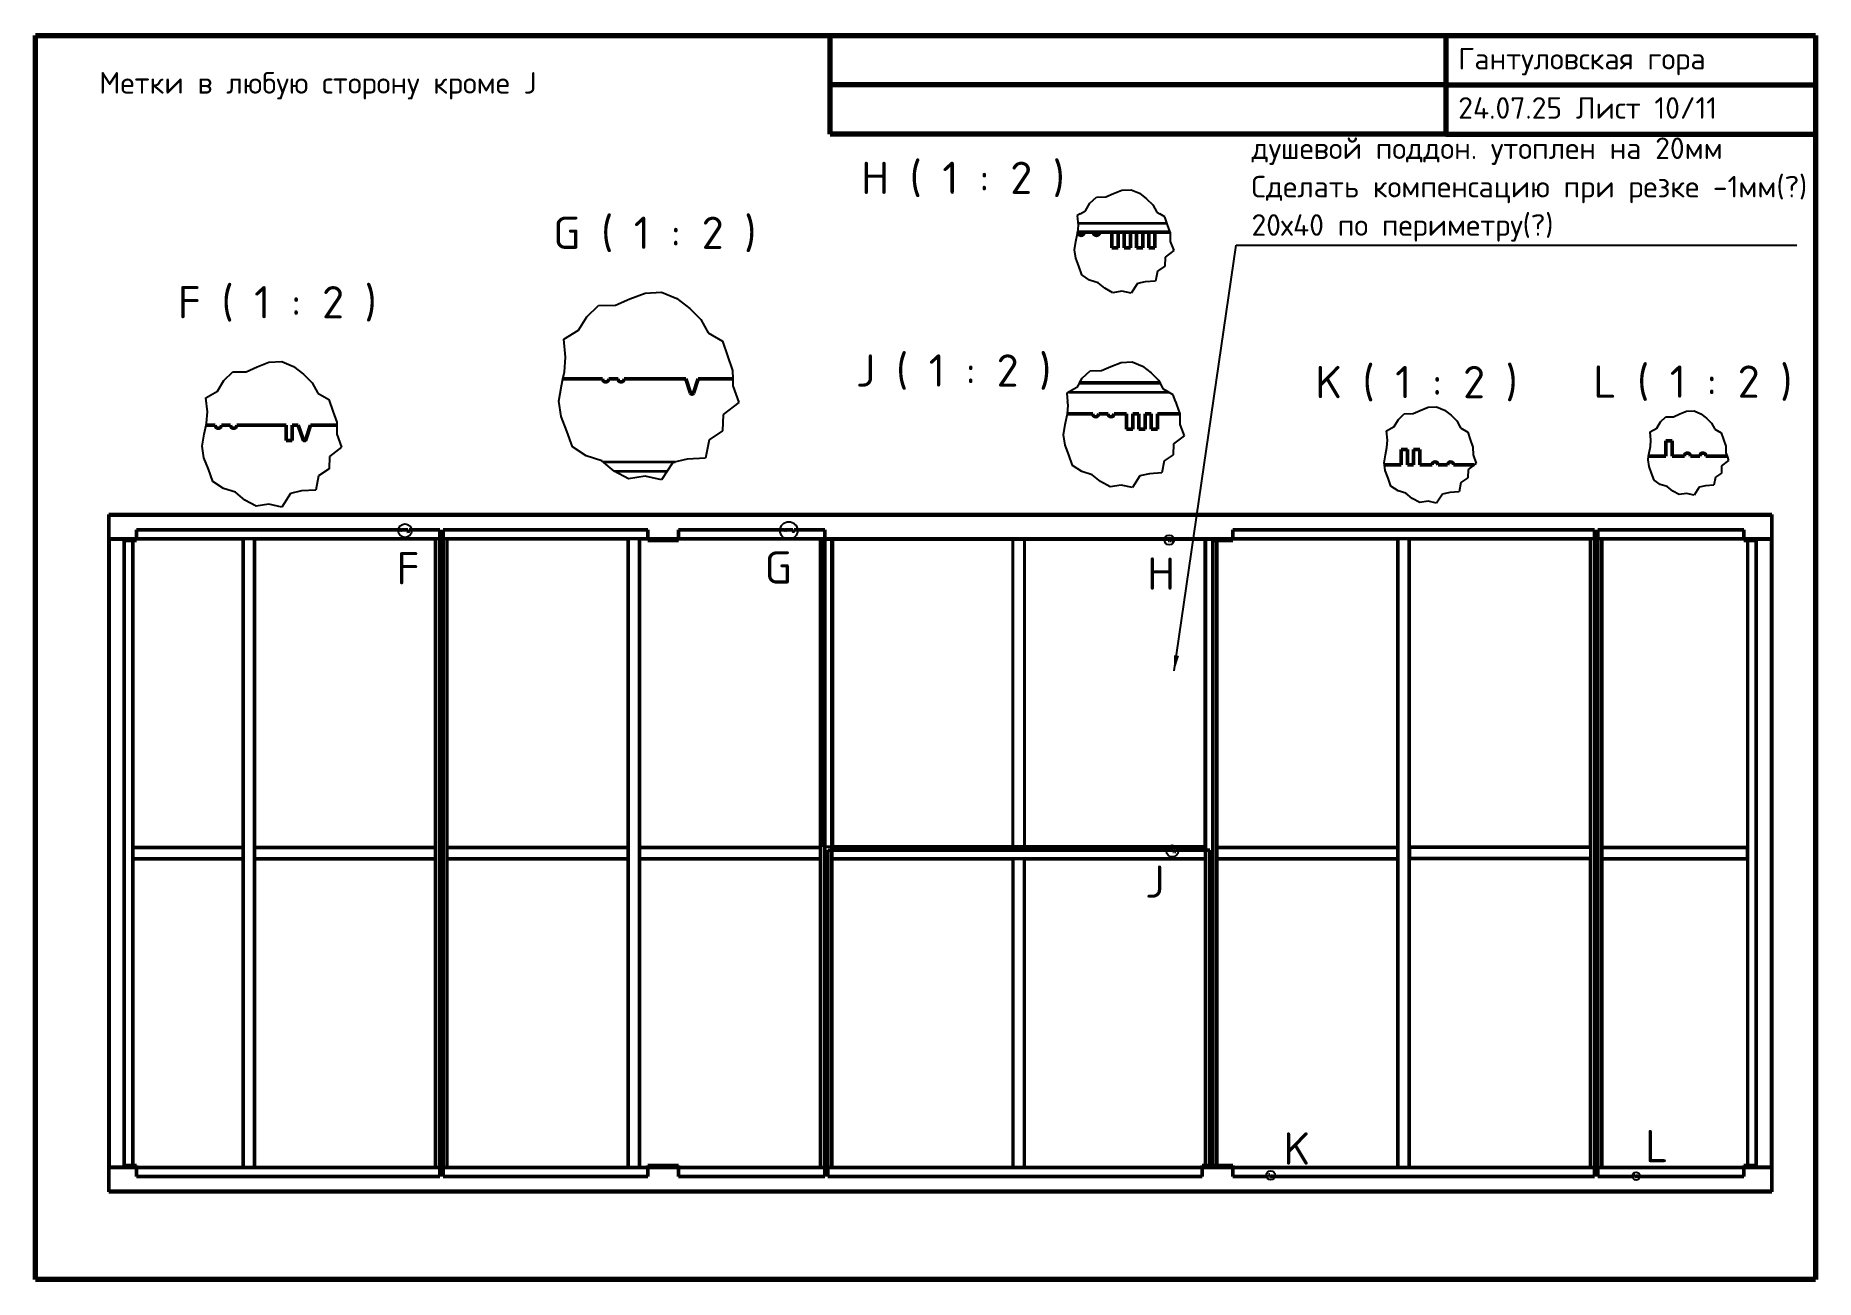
# Model space of a CAD drawing. Header units: millimetres. Extents: x 80 to 5860, y 80 to 4120.
import ezdxf

# ---------------------------------------------------------------- set-up
doc = ezdxf.new("R2010")
doc.units = ezdxf.units.MM
doc.header["$LTSCALE"] = 20
doc.linetypes.add('DASHED', pattern=[0.2067, 0.1654, -0.0413])
for name, color, linetype, lineweight in [('Border (ISO)', 7, 'Continuous', 70), ('Break Line (ISO)', 7, 'Continuous', 25), ('Detail Boundary (ISO)', 7, 'Continuous', 25), ('Hidden (ISO)', 7, 'DASHED', 35), ('Symbol (ISO)', 7, 'Continuous', 25), ('Visible (ISO)', 7, 'Continuous', 50)]:
    doc.layers.add(name, color=color, linetype=linetype, lineweight=lineweight)
doc.styles.add('Label Text (DIN)', font='isocpeur.ttf')
doc.styles.add('Note Text (DIN)', font='isocpeur.ttf')
doc.dimstyles.new('Default - Method 2a (DIN)$7', dxfattribs={"dimscale": 20, "dimtxt": 3.5, "dimasz": 2.5, "dimexe": 3.175, "dimexo": 0.8, "dimgap": 0.8, "dimtad": 1, "dimtih": 1, "dimtoh": 1, "dimrnd": 1e-08, "dimtxsty": 'Note Text (DIN)', "dimcen": 0.09, "dimdle": 10, "dimclrd": 256, "dimclre": 256, "dimclrt": 256, "dimazin": 2, "dimtfac": 1, "dimtmove": 0, "dimatfit": 3, "dimfxl": 1, "dimtolj": 1, "dimlwd": -1, "dimlwe": -1, "dimarcsym": 0})

# ---------------------------------------------------------------- blocks, each defined once
blk = doc.blocks.new('Borders right top border')
at = {"layer": 'Border (ISO)'}
for p, q in [((4, 206), (293, 206)), ((4, 4), (4, 206)), ((133, 190), (133, 206)), ((233, 206), (233, 190)), ((293, 206), (293, 4)), ((233, 198), (133, 198)), ((233, 198), (293, 198)), ((233, 190), (133, 190)), ((233, 190), (293, 190)), ((293, 4), (4, 4))]:
    blk.add_line(p, q, dxfattribs=at)
at = {"layer": 'Border (ISO)', "insert": (235, 204), "char_height": 3.5, "attachment_point": 1, "line_spacing_factor": 1.371429, "style": 'Note Text (DIN)'}
blk.add_mtext('\\fISOCPEUR|b0|i0;Гантуловская гора\\P\\fISOCPEUR|b0|i0;24.07.25 Лист 10/11', dxfattribs=at)
blk = doc.blocks.new('2dDetail5')
at = {"layer": 'Detail Boundary (ISO)'}
blk.add_circle((63.98, 125.59), 1.1, dxfattribs=at)
at = {"layer": 'Detail Boundary (ISO)', "insert": (62.6, 116.86), "char_height": 5.25, "attachment_point": 7, "style": 'Label Text (DIN)'}
blk.add_mtext('F', dxfattribs=at)
blk = doc.blocks.new('2dDetail6')
at = {"layer": 'Detail Boundary (ISO)'}
blk.add_circle((126.3, 125.62), 1.42, dxfattribs=at)
at = {"layer": 'Detail Boundary (ISO)', "insert": (122.36, 116.99), "char_height": 5.25, "attachment_point": 7, "style": 'Label Text (DIN)'}
blk.add_mtext('G', dxfattribs=at)
blk = doc.blocks.new('2dDetail7')
at = {"layer": 'Detail Boundary (ISO)'}
blk.add_circle((188.07, 124.09), 0.784, dxfattribs=at)
at = {"layer": 'Detail Boundary (ISO)', "insert": (184.49, 116.01), "char_height": 5.25, "attachment_point": 7, "style": 'Label Text (DIN)'}
blk.add_mtext('H', dxfattribs=at)
blk = doc.blocks.new('2dDetail8')
at = {"layer": 'Detail Boundary (ISO)'}
blk.add_circle((188.57, 73.56), 0.953, dxfattribs=at)
at = {"layer": 'Detail Boundary (ISO)', "insert": (184.15, 65.98), "char_height": 5.25, "attachment_point": 7, "style": 'Label Text (DIN)'}
blk.add_mtext('J', dxfattribs=at)
blk = doc.blocks.new('2dDetail9')
at = {"layer": 'Detail Boundary (ISO)'}
blk.add_circle((204.54, 20.9), 0.729, dxfattribs=at)
at = {"layer": 'Detail Boundary (ISO)', "insert": (206.61, 22.63), "char_height": 5.25, "attachment_point": 7, "style": 'Label Text (DIN)'}
blk.add_mtext('K', dxfattribs=at)
blk = doc.blocks.new('2dDetail10')
at = {"layer": 'Detail Boundary (ISO)'}
blk.add_circle((263.89, 20.78), 0.638, dxfattribs=at)
at = {"layer": 'Detail Boundary (ISO)', "insert": (265.34, 23.03), "char_height": 5.25, "attachment_point": 7, "style": 'Label Text (DIN)'}
blk.add_mtext('L', dxfattribs=at)

msp = doc.modelspace()

# ---------------------------------------------------------------- linework, layer by layer
at = {"layer": 'Break Line (ISO)'}
for p, q in [((3504.1, 3575.4), (3524.9, 3595.5)), ((3524.9, 3595.5), (3555.5, 3595.8)), ((3555.5, 3595.8), (3580.6, 3607.2)), ((3580.6, 3607.2), (3608.1, 3617.9)), ((3608.1, 3617.9), (3637.7, 3619.4)), ((3637.7, 3619.4), (3665, 3607.8)), ((3665, 3607.8), (3688.2, 3590.1)), ((3688.2, 3590.1), (3708, 3570.5)), ((3471.9, 3541), (3462.5, 3535.5)), ((3462.5, 3535.5), (3465.8, 3503.2)), ((3471.9, 3541), (3489.3, 3551.1)), ((3489.3, 3551.1), (3504.1, 3575.4)), ((3708, 3570.5), (3721.4, 3546.5)), ((3721.4, 3546.5), (3730.7, 3541)), ((3746.8, 3531.5), (3730.7, 3541)), ((3755.6, 3505.1), (3746.8, 3531.5)), ((3458.5, 3451.4), (3463.8, 3476.9)), ((3463.8, 3476.9), (3464.1, 3481)), ((3465.8, 3503.2), (3464.1, 3481)), ((3764.2, 3481), (3755.6, 3505.1)), ((3764.2, 3481), (3764.9, 3479.1)), ((3764.9, 3479.1), (3765.1, 3451.4)), ((3454.1, 3424.3), (3458.5, 3451.4)), ((3458, 3396.8), (3454.1, 3424.3)), ((3776, 3421.8), (3748.1, 3400.5)), ((3765.1, 3451.4), (3776, 3421.8)), ((3468.3, 3370.7), (3458, 3396.8)), ((3478.1, 3342.4), (3468.3, 3370.7)), ((3723, 3355), (3716.4, 3322.4)), ((3747, 3371.2), (3723, 3355)), ((3748.1, 3400.5), (3747, 3371.2)), ((3503, 3326.1), (3478.1, 3342.4)), ((3530.7, 3317.4), (3503, 3326.1)), ((3552.7, 3299.1), (3530.7, 3317.4)), ((3578.7, 3284.9), (3552.7, 3299.1)), ((3658, 3314.4), (3637.8, 3283.2)), ((3683.7, 3320.4), (3658, 3314.4)), ((3716.4, 3322.4), (3683.7, 3320.4)), ((1870.5, 3206.8), (1908.2, 3243.3)), ((1908.2, 3243.3), (1963.8, 3243.9)), ((1963.8, 3243.9), (2009.3, 3264.6)), ((2009.3, 3264.6), (2059.2, 3283.9)), ((2059.2, 3283.9), (2112.9, 3286.6)), ((2112.9, 3286.6), (2162.4, 3265.7)), ((2162.4, 3265.7), (2204.4, 3233.5)), ((3608.1, 3289.8), (3578.7, 3284.9)), ((3637.8, 3283.2), (3608.1, 3289.8)), ((1843.6, 3162.8), (1870.5, 3206.8)), ((2204.4, 3233.5), (2240.4, 3198)), ((2240.4, 3198), (2264.7, 3154.4)), ((1795, 3134.4), (1843.6, 3162.8)), ((1801, 3075.8), (1795, 3134.4)), ((2264.7, 3154.4), (2310.8, 3127.2)), ((2310.8, 3127.2), (2326.8, 3079.3)), ((1797.3, 3028.1), (1801, 3075.8)), ((2326.8, 3079.3), (2343.7, 3032.1)), ((691.5, 2999.2), (720.8, 3027.5)), ((720.8, 3027.5), (763.8, 3027.9)), ((763.8, 3027.9), (799.1, 3044)), ((799.1, 3044), (837.7, 3058.9)), ((837.7, 3058.9), (879.3, 3061)), ((879.3, 3061), (917.7, 3044.8)), ((917.7, 3044.8), (950.2, 3019.9)), ((950.2, 3019.9), (978.1, 2992.4)), ((1792.6, 3005), (1797.3, 3028.1)), ((2343.7, 3032.1), (2343.9, 3005)), ((3470, 2991.8), (3479.3, 3006.9)), ((3479.3, 3006.9), (3504.6, 3031.4)), ((3504.6, 3031.4), (3541.8, 3031.7)), ((3541.8, 3031.7), (3572.3, 3045.6)), ((3572.3, 3045.6), (3605.6, 3058.5)), ((3605.6, 3058.5), (3641.6, 3060.4)), ((3641.6, 3060.4), (3674.8, 3046.3)), ((3674.8, 3046.3), (3702.9, 3024.8)), ((3702.9, 3024.8), (3727.1, 3001)), ((633.1, 2943.2), (670.7, 2965.1)), ((670.7, 2965.1), (691.5, 2999.2)), ((978.1, 2992.4), (996.8, 2958.6)), ((996.8, 2958.6), (1032.6, 2937.6)), ((1779.7, 2932.6), (1787.8, 2981.9)), ((1787.8, 2981.9), (1792.6, 3005)), ((2343.9, 3005), (2344, 2981.9)), ((2344, 2981.9), (2363.8, 2928.2)), ((3461.3, 2977.4), (3428.7, 2958.4)), ((3428.7, 2958.4), (3431.5, 2931.8)), ((3470, 2991.8), (3461.3, 2977.4)), ((3727.1, 3001), (3732.2, 2991.8)), ((3743.3, 2971.8), (3732.2, 2991.8)), ((3774.2, 2953.6), (3743.3, 2971.8)), ((3781.5, 2931.8), (3774.2, 2953.6)), ((637.8, 2897.8), (633.1, 2943.2)), ((634.9, 2860.8), (637.8, 2897.8)), ((1032.6, 2937.6), (1044.9, 2900.5)), ((1044.9, 2900.5), (1058, 2863.9)), ((1786.8, 2882.8), (1779.7, 2932.6)), ((2363.8, 2928.2), (2313.1, 2889.5)), ((3430.3, 2887.2), (3430.7, 2891.8)), ((3430.7, 2891.8), (3432.8, 2919.2)), ((3432.8, 2919.2), (3431.5, 2931.8)), ((3781.5, 2931.8), (3784.9, 2921.5)), ((3784.9, 2921.5), (3795.5, 2891.8)), ((3795.5, 2891.8), (3796.2, 2889.9)), ((4505.7, 2873.1), (4525, 2891.8)), ((4525, 2891.8), (4553.5, 2892.1)), ((4553.5, 2892.1), (4576.8, 2902.7)), ((4576.8, 2902.7), (4602.3, 2912.6)), ((4602.3, 2912.6), (4629.8, 2914)), ((4629.8, 2914), (4655.2, 2903.3)), ((4655.2, 2903.3), (4676.7, 2886.8)), ((5398.9, 2881.7), (5419.3, 2891)), ((5419.3, 2891), (5441.7, 2899.6)), ((5441.7, 2899.6), (5465.8, 2900.8)), ((5465.8, 2900.8), (5488, 2891.4)), ((5488, 2891.4), (5506.8, 2877)), ((627.5, 2825), (633.6, 2854.4)), ((633.6, 2854.4), (634.9, 2860.8)), ((1058, 2863.9), (1058.1, 2854.4)), ((1058.1, 2854.4), (1058.3, 2825)), ((1805.5, 2835.4), (1786.8, 2882.8)), ((1823.4, 2784.1), (1805.5, 2835.4)), ((2311.2, 2836.4), (2267.6, 2807)), ((2313.1, 2889.5), (2311.2, 2836.4)), ((3418.5, 2823.3), (3423.9, 2856.3)), ((3423.9, 2856.3), (3430.3, 2887.2)), ((3796.2, 2889.9), (3796.4, 2856.3)), ((3796.4, 2856.3), (3809.7, 2820.3)), ((4467.1, 2836.1), (4491.9, 2850.6)), ((4470.2, 2806.1), (4467.1, 2836.1)), ((4491.9, 2850.6), (4505.7, 2873.1)), ((4676.7, 2886.8), (4695.1, 2868.6)), ((4695.1, 2868.6), (4707.5, 2846.3)), ((4707.5, 2846.3), (4731.2, 2832.4)), ((4731.2, 2832.4), (4739.3, 2807.8)), ((5323.3, 2832.6), (5345.1, 2845.3)), ((5326, 2806.4), (5323.3, 2832.6)), ((5345.1, 2845.3), (5357.1, 2865.1)), ((5357.1, 2865.1), (5374, 2881.4)), ((5374, 2881.4), (5398.9, 2881.7)), ((5506.8, 2877), (5522.9, 2861.1)), ((5522.9, 2861.1), (5533.8, 2841.6)), ((5533.8, 2841.6), (5554.4, 2829.4)), ((621.2, 2786.9), (627.5, 2825)), ((626.8, 2748.3), (621.2, 2786.9)), ((1073.6, 2783.4), (1034.4, 2753.4)), ((1058.3, 2825), (1073.6, 2783.4)), ((1868.4, 2754.6), (1823.4, 2784.1)), ((2267.6, 2807), (2255.6, 2747.8)), ((3423.3, 2789.9), (3418.5, 2823.3)), ((3435.8, 2758.2), (3423.3, 2789.9)), ((3775.7, 2794.4), (3774.5, 2758.8)), ((3809.7, 2820.3), (3775.7, 2794.4)), ((4463.4, 2758), (4468.3, 2781.6)), ((4468.3, 2781.6), (4470.2, 2806.1)), ((4739.3, 2807.8), (4748, 2783.7)), ((4748, 2783.7), (4748.2, 2758)), ((5320.1, 2764.3), (5324.3, 2785)), ((5324.3, 2785), (5326, 2806.4)), ((5554.4, 2829.4), (5561.6, 2807.9)), ((5561.6, 2807.9), (5569.2, 2786.8)), ((5569.2, 2786.8), (5569.3, 2764.3)), ((641.2, 2711.6), (626.8, 2748.3)), ((1034.4, 2753.4), (1032.9, 2712.3)), ((1918.8, 2738.7), (1868.4, 2754.6)), ((1958.6, 2705.6), (1918.8, 2738.7)), ((2149.6, 2733.3), (2113, 2676.6)), ((2196.4, 2744.2), (2149.6, 2733.3)), ((2255.6, 2747.8), (2196.4, 2744.2)), ((3447.8, 2723.8), (3435.8, 2758.2)), ((3477.9, 2704.1), (3447.8, 2723.8)), ((3745.2, 2739.2), (3737.2, 2699.5)), ((3774.5, 2758.8), (3745.2, 2739.2)), ((4459.2, 2732.7), (4463.4, 2758)), ((4460.3, 2725.5), (4459.2, 2732.7)), ((4462.9, 2707.2), (4460.3, 2725.5)), ((4751.8, 2725.5), (4732.4, 2710.6)), ((4748.2, 2758), (4758.3, 2730.5)), ((4758.3, 2730.5), (4751.8, 2725.5)), ((5316.4, 2742.2), (5318.4, 2754.1)), ((5319.6, 2719.9), (5316.4, 2742.2)), ((5318.4, 2754.1), (5320.1, 2764.3)), ((5328, 2698.6), (5319.6, 2719.9)), ((5555.5, 2722.9), (5554.6, 2699.1)), ((5578.2, 2740.2), (5555.5, 2722.9)), ((5569.3, 2764.3), (5573.1, 2754.1)), ((5573.1, 2754.1), (5578.2, 2740.2)), ((655.1, 2671.8), (641.2, 2711.6)), ((690, 2649), (655.1, 2671.8)), ((999.1, 2689.6), (989.8, 2643.7)), ((1032.9, 2712.3), (999.1, 2689.6)), ((2005.9, 2679.8), (1958.6, 2705.6)), ((2059.2, 2688.6), (2005.9, 2679.8)), ((2113, 2676.6), (2059.2, 2688.6)), ((3511.6, 2693.5), (3477.9, 2704.1)), ((3538.3, 2671.3), (3511.6, 2693.5)), ((3570, 2654), (3538.3, 2671.3)), ((3605.6, 2659.9), (3570, 2654)), ((3641.7, 2651.9), (3605.6, 2659.9)), ((3666.2, 2689.8), (3641.7, 2651.9)), ((3697.6, 2697.1), (3666.2, 2689.8)), ((3737.2, 2699.5), (3697.6, 2697.1)), ((4472.4, 2683), (4462.9, 2707.2)), ((4481.6, 2656.7), (4472.4, 2683)), ((4709, 2668.4), (4702.9, 2638.1)), ((4731.4, 2683.5), (4709, 2668.4)), ((4732.4, 2710.6), (4731.4, 2683.5)), ((5336, 2675.6), (5328, 2698.6)), ((5356.2, 2662.4), (5336, 2675.6)), ((5378.8, 2655.3), (5356.2, 2662.4)), ((5529.7, 2659.4), (5503.2, 2657.8)), ((5535.1, 2685.9), (5529.7, 2659.4)), ((5554.6, 2699.1), (5535.1, 2685.9)), ((728.9, 2636.7), (690, 2649)), ((759.8, 2611.1), (728.9, 2636.7)), ((796.4, 2591), (759.8, 2611.1)), ((907.7, 2632.5), (879.3, 2588.6)), ((944, 2640.9), (907.7, 2632.5)), ((989.8, 2643.7), (944, 2640.9)), ((4504.7, 2641.6), (4481.6, 2656.7)), ((4530.4, 2633.5), (4504.7, 2641.6)), ((4550.8, 2616.5), (4530.4, 2633.5)), ((4575, 2603.3), (4550.8, 2616.5)), ((4602.3, 2607.8), (4575, 2603.3)), ((4629.9, 2601.7), (4602.3, 2607.8)), ((4648.6, 2630.7), (4629.9, 2601.7)), ((4672.6, 2636.3), (4648.6, 2630.7)), ((4702.9, 2638.1), (4672.6, 2636.3)), ((5396.6, 2640.5), (5378.8, 2655.3)), ((5417.8, 2628.9), (5396.6, 2640.5)), ((5441.7, 2632.9), (5417.8, 2628.9)), ((5465.8, 2627.5), (5441.7, 2632.9)), ((5482.2, 2652.9), (5465.8, 2627.5)), ((5503.2, 2657.8), (5482.2, 2652.9)), ((837.7, 2597.9), (796.4, 2591)), ((879.3, 2588.6), (837.7, 2597.9))]:
    msp.add_line(p, q, dxfattribs=at)
at = {"layer": 'Hidden (ISO)'}
for p, q in [((3465, 3511), (3753.6, 3511)), ((3434.4, 2961.8), (3760.3, 2961.8)), ((1923.3, 2735), (2156.9, 2735)), ((1959.8, 2705), (2131.3, 2705)), ((318.1, 2561.7), (5718.1, 2561.7)), ((318.1, 2487.7), (5718.1, 2487.7)), ((321.1, 444.7), (321.1, 2484.7)), ((395.1, 444.7), (395.1, 2484.7)), ((398.1, 1484.7), (398.1, 2479.7)), ((408.1, 2484.7), (753.1, 2484.7)), ((753.1, 1484.7), (753.1, 2484.7)), ((753.1, 2484.7), (759.1, 2484.7)), ((756.1, 444.7), (756.1, 2484.7)), ((787.1, 2484.7), (759.1, 2484.7)), ((787.1, 2484.7), (793.1, 2484.7)), ((790.1, 444.7), (790.1, 2484.7)), ((793.1, 2484.7), (1378.1, 2484.7)), ((793.1, 1484.7), (793.1, 2484.7)), ((1378.1, 1484.7), (1378.1, 2484.7)), ((1378.1, 2484.7), (1384.1, 2484.7)), ((1381.1, 444.7), (1381.1, 2484.7)), ((1393.1, 2484.7), (1384.1, 2484.7)), ((1412.1, 2484.7), (1403.1, 2484.7)), ((1412.1, 2484.7), (1418.1, 2484.7)), ((1415.1, 444.7), (1415.1, 2484.7)), ((1418.1, 2484.7), (2003.1, 2484.7)), ((1418.1, 1484.7), (1418.1, 2484.7)), ((2003.1, 1484.7), (2003.1, 2484.7)), ((2003.1, 2484.7), (2009.1, 2484.7)), ((2006.1, 444.7), (2006.1, 2484.7)), ((2037.1, 2484.7), (2009.1, 2484.7)), ((2037.1, 2484.7), (2043.1, 2484.7)), ((2040.1, 444.7), (2040.1, 2484.7)), ((2043.1, 2484.7), (2068.1, 2484.7)), ((2043.1, 1484.7), (2043.1, 2484.7)), ((2168.1, 2484.7), (2628.1, 2484.7)), ((2628.1, 1484.7), (2628.1, 2484.7)), ((2628.1, 2484.7), (2634.1, 2484.7)), ((2631.1, 444.7), (2631.1, 2484.7)), ((2643.1, 2484.7), (2634.1, 2484.7)), ((2638.1, 1484.7), (2638.1, 2484.7)), ((2665.1, 444.7), (2665.1, 2484.7)), ((3253.1, 1484.7), (3253.1, 2484.7)), ((3255.1, 1484.7), (3255.1, 2484.7)), ((3291.1, 1484.7), (3291.1, 2484.7)), ((3293.1, 1484.7), (3293.1, 2484.7)), ((3881.1, 444.7), (3881.1, 2484.7)), ((3915.1, 444.7), (3915.1, 2484.7)), ((3918.1, 1484.7), (3918.1, 2479.7)), ((3968.1, 2484.7), (4503.1, 2484.7)), ((4503.1, 1484.7), (4503.1, 2484.7)), ((4503.1, 2484.7), (4509.1, 2484.7)), ((4506.1, 444.7), (4506.1, 2484.7)), ((4537.1, 2484.7), (4509.1, 2484.7)), ((4537.1, 2484.7), (4543.1, 2484.7)), ((4540.1, 444.7), (4540.1, 2484.7)), ((4543.1, 2484.7), (5128.1, 2484.7)), ((4543.1, 1484.7), (4543.1, 2484.7)), ((5128.1, 1484.7), (5128.1, 2484.7)), ((5128.1, 2484.7), (5134.1, 2484.7)), ((5131.1, 444.7), (5131.1, 2484.7)), ((5143.1, 2484.7), (5134.1, 2484.7)), ((5162.1, 2484.7), (5153.1, 2484.7)), ((5162.1, 2484.7), (5168.1, 2484.7)), ((5165.1, 444.7), (5165.1, 2484.7)), ((5168.1, 2484.7), (5628.1, 2484.7)), ((5168.1, 1484.7), (5168.1, 2484.7)), ((5638.1, 2479.7), (5638.1, 1484.7)), ((5641.1, 2484.7), (5641.1, 444.7)), ((5715.1, 2484.7), (5715.1, 444.7)), ((398.1, 1484.7), (753.1, 1484.7)), ((398.1, 1484.7), (398.1, 1478.7)), ((398.1, 1481.7), (753.1, 1481.7)), ((398.1, 1450.7), (398.1, 1478.7)), ((398.1, 1450.7), (398.1, 1444.7)), ((398.1, 1447.7), (753.1, 1447.7)), ((753.1, 1484.7), (753.1, 1478.7)), ((753.1, 1450.7), (753.1, 1478.7)), ((753.1, 1450.7), (753.1, 1444.7)), ((793.1, 1484.7), (1378.1, 1484.7)), ((793.1, 1484.7), (793.1, 1478.7)), ((793.1, 1481.7), (1378.1, 1481.7)), ((793.1, 1450.7), (793.1, 1478.7)), ((793.1, 1450.7), (793.1, 1444.7)), ((793.1, 1447.7), (1378.1, 1447.7)), ((1378.1, 1484.7), (1378.1, 1478.7)), ((1378.1, 1450.7), (1378.1, 1478.7)), ((1378.1, 1450.7), (1378.1, 1444.7)), ((1418.1, 1484.7), (2003.1, 1484.7)), ((1418.1, 1484.7), (1418.1, 1478.7)), ((1418.1, 1481.7), (2003.1, 1481.7)), ((1418.1, 1450.7), (1418.1, 1478.7)), ((1418.1, 1450.7), (1418.1, 1444.7)), ((1418.1, 1447.7), (2003.1, 1447.7)), ((2003.1, 1484.7), (2003.1, 1478.7)), ((2003.1, 1450.7), (2003.1, 1478.7)), ((2003.1, 1450.7), (2003.1, 1444.7)), ((2043.1, 1484.7), (2628.1, 1484.7)), ((2043.1, 1484.7), (2043.1, 1478.7)), ((2043.1, 1481.7), (2628.1, 1481.7)), ((2043.1, 1450.7), (2043.1, 1478.7)), ((2043.1, 1450.7), (2043.1, 1444.7)), ((2043.1, 1447.7), (2628.1, 1447.7)), ((2628.1, 1484.7), (2628.1, 1478.7)), ((2628.1, 1450.7), (2628.1, 1478.7)), ((2628.1, 1450.7), (2628.1, 1444.7)), ((2668.1, 1484.7), (2638.1, 1484.7)), ((2668.1, 1481.7), (3878.1, 1481.7)), ((2668.1, 1450.7), (2668.1, 1474.7)), ((2668.1, 1450.7), (2668.1, 1444.7)), ((2668.1, 1447.7), (3878.1, 1447.7)), ((3878.1, 1450.7), (3878.1, 1474.7)), ((3878.1, 1450.7), (3878.1, 1444.7)), ((3918.1, 1484.7), (4503.1, 1484.7)), ((3918.1, 1484.7), (3918.1, 1478.7)), ((3918.1, 1481.7), (4503.1, 1481.7)), ((3918.1, 1450.7), (3918.1, 1478.7)), ((3918.1, 1450.7), (3918.1, 1444.7)), ((3918.1, 1447.7), (4503.1, 1447.7)), ((4503.1, 1484.7), (4503.1, 1478.7)), ((4503.1, 1450.7), (4503.1, 1478.7)), ((4503.1, 1450.7), (4503.1, 1444.7)), ((5128.1, 1484.7), (4543.1, 1484.7)), ((4543.1, 1478.7), (4543.1, 1484.7)), ((5128.1, 1481.7), (4543.1, 1481.7)), ((4543.1, 1478.7), (4543.1, 1450.7)), ((4543.1, 1444.7), (4543.1, 1450.7)), ((5128.1, 1447.7), (4543.1, 1447.7)), ((5128.1, 1478.7), (5128.1, 1484.7)), ((5128.1, 1478.7), (5128.1, 1450.7)), ((5128.1, 1444.7), (5128.1, 1450.7)), ((5168.1, 1484.7), (5638.1, 1484.7)), ((5168.1, 1484.7), (5168.1, 1478.7)), ((5168.1, 1481.7), (5638.1, 1481.7)), ((5168.1, 1450.7), (5168.1, 1478.7)), ((5168.1, 1450.7), (5168.1, 1444.7)), ((5168.1, 1447.7), (5638.1, 1447.7)), ((5638.1, 1484.7), (5638.1, 1478.7)), ((5638.1, 1450.7), (5638.1, 1478.7)), ((5638.1, 1450.7), (5638.1, 1444.7)), ((398.1, 449.7), (398.1, 1444.7)), ((398.1, 1444.7), (753.1, 1444.7)), ((753.1, 444.7), (753.1, 1444.7)), ((793.1, 444.7), (793.1, 1444.7)), ((793.1, 1444.7), (1378.1, 1444.7)), ((1378.1, 444.7), (1378.1, 1444.7)), ((1418.1, 444.7), (1418.1, 1444.7)), ((1418.1, 1444.7), (2003.1, 1444.7)), ((2003.1, 444.7), (2003.1, 1444.7)), ((2043.1, 444.7), (2043.1, 1444.7)), ((2043.1, 1444.7), (2628.1, 1444.7)), ((2628.1, 444.7), (2628.1, 1444.7)), ((2668.1, 444.7), (2668.1, 1444.7)), ((2668.1, 1444.7), (3253.1, 1444.7)), ((3253.1, 444.7), (3253.1, 1444.7)), ((3253.1, 1444.7), (3259.1, 1444.7)), ((3256.1, 444.7), (3256.1, 1444.7)), ((3287.1, 1444.7), (3259.1, 1444.7)), ((3287.1, 1444.7), (3293.1, 1444.7)), ((3290.1, 444.7), (3290.1, 1444.7)), ((3293.1, 1444.7), (3878.1, 1444.7)), ((3293.1, 444.7), (3293.1, 1444.7)), ((3878.1, 449.7), (3878.1, 1444.7)), ((3918.1, 449.7), (3918.1, 1444.7)), ((3918.1, 1444.7), (4503.1, 1444.7)), ((4503.1, 444.7), (4503.1, 1444.7)), ((4543.1, 444.7), (4543.1, 1444.7)), ((5128.1, 1444.7), (4543.1, 1444.7)), ((5128.1, 444.7), (5128.1, 1444.7)), ((5168.1, 444.7), (5168.1, 1444.7)), ((5168.1, 1444.7), (5638.1, 1444.7)), ((5638.1, 1444.7), (5638.1, 449.7)), ((5718.1, 441.7), (318.1, 441.7)), ((753.1, 444.7), (408.1, 444.7)), ((753.1, 444.7), (759.1, 444.7)), ((787.1, 444.7), (759.1, 444.7)), ((787.1, 444.7), (793.1, 444.7)), ((1378.1, 444.7), (793.1, 444.7)), ((1378.1, 444.7), (1384.1, 444.7)), ((1393.1, 444.7), (1384.1, 444.7)), ((1412.1, 444.7), (1403.1, 444.7)), ((1412.1, 444.7), (1418.1, 444.7)), ((2003.1, 444.7), (1418.1, 444.7)), ((2003.1, 444.7), (2009.1, 444.7)), ((2037.1, 444.7), (2009.1, 444.7)), ((2037.1, 444.7), (2043.1, 444.7)), ((2068.1, 444.7), (2043.1, 444.7)), ((2628.1, 444.7), (2168.1, 444.7)), ((2628.1, 444.7), (2634.1, 444.7)), ((2643.1, 444.7), (2634.1, 444.7)), ((2662.1, 444.7), (2653.1, 444.7)), ((2662.1, 444.7), (2668.1, 444.7)), ((3253.1, 444.7), (2668.1, 444.7)), ((3253.1, 444.7), (3259.1, 444.7)), ((3287.1, 444.7), (3259.1, 444.7)), ((3287.1, 444.7), (3293.1, 444.7)), ((3868.1, 444.7), (3293.1, 444.7)), ((4503.1, 444.7), (3968.1, 444.7)), ((4503.1, 444.7), (4509.1, 444.7)), ((4537.1, 444.7), (4509.1, 444.7)), ((4537.1, 444.7), (4543.1, 444.7)), ((5128.1, 444.7), (4543.1, 444.7)), ((5128.1, 444.7), (5134.1, 444.7)), ((5143.1, 444.7), (5134.1, 444.7)), ((5162.1, 444.7), (5153.1, 444.7)), ((5162.1, 444.7), (5168.1, 444.7)), ((5628.1, 444.7), (5168.1, 444.7)), ((5718.1, 367.7), (318.1, 367.7))]:
    msp.add_line(p, q, dxfattribs=at)
at = {"layer": 'Visible (ISO)'}
for p, q in [((3464.1, 3481), (3764.2, 3481)), ((3575.3, 3431), (3575.3, 3481)), ((3595.3, 3481), (3595.3, 3431)), ((3615.3, 3431), (3615.3, 3481)), ((3635.3, 3481), (3635.3, 3431)), ((3655.3, 3431), (3655.3, 3481)), ((3675.3, 3481), (3675.3, 3431)), ((3695.3, 3431), (3695.3, 3481)), ((3715.3, 3481), (3715.3, 3431)), ((3595.3, 3431), (3575.3, 3431)), ((3635.3, 3431), (3615.3, 3431)), ((3675.3, 3431), (3655.3, 3431)), ((3715.3, 3431), (3695.3, 3431)), ((1792.6, 3005), (1921.4, 3005)), ((1941.4, 3005), (1971.4, 3005)), ((1991.4, 3005), (2191.4, 3005)), ((2206.6, 2958.4), (2191.4, 3005)), ((2231.4, 3005), (2216.1, 2958.4)), ((2231.4, 3005), (2343.9, 3005)), ((3470, 2991.8), (3732.2, 2991.8)), ((3430.7, 2891.8), (3512.9, 2891.8)), ((3532.9, 2891.8), (3562.9, 2891.8)), ((3582.9, 2891.8), (3622.9, 2891.8)), ((3622.9, 2841.8), (3622.9, 2891.8)), ((3642.9, 2891.8), (3662.9, 2891.8)), ((3642.9, 2891.8), (3642.9, 2841.8)), ((3662.9, 2841.8), (3662.9, 2891.8)), ((3682.9, 2891.8), (3702.9, 2891.8)), ((3682.9, 2891.8), (3682.9, 2841.8)), ((3702.9, 2841.8), (3702.9, 2891.8)), ((3722.9, 2891.8), (3795.5, 2891.8)), ((3722.9, 2891.8), (3722.9, 2841.8)), ((633.6, 2854.4), (663.2, 2854.4)), ((683.2, 2854.4), (713.2, 2854.4)), ((733.2, 2854.4), (893.2, 2854.4)), ((893.2, 2804.4), (893.2, 2854.4)), ((913.2, 2854.4), (933.2, 2854.4)), ((913.2, 2854.4), (913.2, 2804.4)), ((948.5, 2807.9), (933.2, 2854.4)), ((973.2, 2854.4), (958, 2807.9)), ((973.2, 2854.4), (1058.1, 2854.4)), ((3642.9, 2841.8), (3622.9, 2841.8)), ((3682.9, 2841.8), (3662.9, 2841.8)), ((3722.9, 2841.8), (3702.9, 2841.8)), ((913.2, 2804.4), (893.2, 2804.4)), ((4515.1, 2775.5), (4535.1, 2775.5)), ((4515.1, 2725.5), (4515.1, 2775.5)), ((4535.1, 2775.5), (4535.1, 2725.5)), ((4555.1, 2775.5), (4575.1, 2775.5)), ((4555.1, 2725.5), (4555.1, 2775.5)), ((4575.1, 2775.5), (4575.1, 2725.5)), ((5374.5, 2804.1), (5394.5, 2804.1)), ((5374.5, 2754.1), (5374.5, 2804.1)), ((5394.5, 2804.1), (5394.5, 2754.1)), ((4515.1, 2725.5), (4460.3, 2725.5)), ((4555.1, 2725.5), (4535.1, 2725.5)), ((4615.1, 2725.5), (4575.1, 2725.5)), ((4665.1, 2725.5), (4635.1, 2725.5)), ((4751.8, 2725.5), (4685.1, 2725.5)), ((5374.5, 2754.1), (5318.4, 2754.1)), ((5434.5, 2754.1), (5394.5, 2754.1)), ((5484.5, 2754.1), (5454.5, 2754.1)), ((5573.1, 2754.1), (5504.5, 2754.1)), ((318.1, 2564.7), (5718.1, 2564.7)), ((318.1, 2564.7), (318.1, 2558.7)), ((318.1, 2490.7), (318.1, 2558.7)), ((5718.1, 2564.7), (5718.1, 2558.7)), ((5718.1, 2490.7), (5718.1, 2558.7)), ((318.1, 2490.7), (318.1, 2484.7)), ((408.1, 2514.7), (1262.1, 2514.7)), ((408.1, 2479.7), (408.1, 2514.7)), ((1264.1, 2514.7), (1267.1, 2514.7)), ((1269.1, 2514.7), (1285.1, 2514.7)), ((1285.1, 2509.7), (1285.1, 2514.7)), ((1287.1, 2509.7), (1285.1, 2509.7)), ((1287.1, 2514.7), (1287.1, 2509.7)), ((1287.1, 2514.7), (1289.1, 2514.7)), ((1290.7, 2510), (1289.1, 2514.7)), ((1293.1, 2514.7), (1291.6, 2510)), ((1293.1, 2514.7), (1393.1, 2514.7)), ((1393.1, 2514.7), (1393.1, 414.7)), ((1403.1, 414.7), (1403.1, 2514.7)), ((1403.1, 2514.7), (2068.1, 2514.7)), ((2068.1, 2514.7), (2068.1, 2479.7)), ((2168.1, 2514.7), (2512.1, 2514.7)), ((2168.1, 2479.7), (2168.1, 2514.7)), ((2514.1, 2514.7), (2517.1, 2514.7)), ((2519.1, 2514.7), (2539.1, 2514.7)), ((2540.7, 2510), (2539.1, 2514.7)), ((2543.1, 2514.7), (2541.6, 2510)), ((2543.1, 2514.7), (2643.1, 2514.7)), ((2643.1, 2514.7), (2643.1, 414.7)), ((3968.1, 2514.7), (5143.1, 2514.7)), ((3968.1, 2479.7), (3968.1, 2514.7)), ((5143.1, 2514.7), (5143.1, 414.7)), ((5153.1, 2514.7), (5628.1, 2514.7)), ((5153.1, 414.7), (5153.1, 2514.7)), ((5628.1, 2514.7), (5628.1, 2479.7)), ((5718.1, 2490.7), (5718.1, 2484.7)), ((318.1, 2484.7), (324.1, 2484.7)), ((318.1, 444.7), (318.1, 2484.7)), ((392.1, 2484.7), (324.1, 2484.7)), ((368.1, 2479.7), (408.1, 2479.7)), ((368.1, 449.7), (368.1, 2479.7)), ((392.1, 2484.7), (398.1, 2484.7)), ((398.1, 2479.7), (398.1, 2484.7)), ((398.1, 2484.7), (408.1, 2484.7)), ((1403.1, 2484.7), (1393.1, 2484.7)), ((2068.1, 2484.7), (2168.1, 2484.7)), ((2068.1, 2479.7), (2168.1, 2479.7)), ((2662.1, 2484.7), (2643.1, 2484.7)), ((2662.1, 2484.7), (2668.1, 2484.7)), ((2668.1, 2484.7), (3878.1, 2484.7)), ((2668.1, 1484.7), (2668.1, 2484.7)), ((3758.1, 2479.7), (3758.1, 2484.7)), ((3760.1, 2479.7), (3758.1, 2479.7)), ((3760.1, 2484.7), (3760.1, 2479.7)), ((3762.1, 2479.7), (3762.1, 2484.7)), ((3764.1, 2479.7), (3762.1, 2479.7)), ((3764.1, 2484.7), (3764.1, 2479.7)), ((3766.1, 2479.7), (3766.1, 2484.7)), ((3768.1, 2479.7), (3766.1, 2479.7)), ((3768.1, 2484.7), (3768.1, 2479.7)), ((3770.1, 2479.7), (3770.1, 2484.7)), ((3772.1, 2479.7), (3770.1, 2479.7)), ((3772.1, 2484.7), (3772.1, 2479.7)), ((3878.1, 1484.7), (3878.1, 2484.7)), ((3878.1, 2484.7), (3884.1, 2484.7)), ((3912.1, 2484.7), (3884.1, 2484.7)), ((3903.1, 2479.7), (3968.1, 2479.7)), ((3903.1, 449.7), (3903.1, 2479.7)), ((3912.1, 2484.7), (3918.1, 2484.7)), ((3918.1, 2484.7), (3968.1, 2484.7)), ((3918.1, 2479.7), (3918.1, 2484.7)), ((5153.1, 2484.7), (5143.1, 2484.7)), ((5628.1, 2484.7), (5638.1, 2484.7)), ((5628.1, 2479.7), (5668.1, 2479.7)), ((5638.1, 2484.7), (5638.1, 2479.7)), ((5644.1, 2484.7), (5638.1, 2484.7)), ((5644.1, 2484.7), (5712.1, 2484.7)), ((5668.1, 2479.7), (5668.1, 449.7)), ((5718.1, 2484.7), (5712.1, 2484.7)), ((5718.1, 2484.7), (5718.1, 444.7)), ((2653.1, 1474.7), (3762.1, 1474.7)), ((2653.1, 414.7), (2653.1, 1474.7)), ((2668.1, 1484.7), (3878.1, 1484.7)), ((2668.1, 1484.7), (2668.1, 1478.7)), ((2668.1, 1474.7), (2668.1, 1478.7)), ((3764.1, 1474.7), (3767.1, 1474.7)), ((3769.1, 1474.7), (3773.1, 1474.7)), ((3773.1, 1469.7), (3773.1, 1474.7)), ((3775.1, 1469.7), (3773.1, 1469.7)), ((3775.1, 1474.7), (3775.1, 1469.7)), ((3775.1, 1474.7), (3777.1, 1474.7)), ((3777.1, 1469.7), (3777.1, 1474.7)), ((3779.1, 1469.7), (3777.1, 1469.7)), ((3779.1, 1474.7), (3779.1, 1469.7)), ((3779.1, 1474.7), (3781.1, 1474.7)), ((3781.1, 1469.7), (3781.1, 1474.7)), ((3783.1, 1469.7), (3781.1, 1469.7)), ((3783.1, 1474.7), (3783.1, 1469.7)), ((3783.1, 1474.7), (3893.1, 1474.7)), ((3878.1, 1484.7), (3878.1, 1478.7)), ((3878.1, 1474.7), (3878.1, 1478.7)), ((3893.1, 1474.7), (3893.1, 449.7)), ((318.1, 444.7), (324.1, 444.7)), ((318.1, 438.7), (318.1, 444.7)), ((318.1, 438.7), (318.1, 370.7)), ((392.1, 444.7), (324.1, 444.7)), ((408.1, 449.7), (368.1, 449.7)), ((392.1, 444.7), (398.1, 444.7)), ((398.1, 444.7), (398.1, 449.7)), ((408.1, 444.7), (398.1, 444.7)), ((408.1, 414.7), (408.1, 449.7)), ((1393.1, 414.7), (408.1, 414.7)), ((1403.1, 444.7), (1393.1, 444.7)), ((2068.1, 414.7), (1403.1, 414.7)), ((2168.1, 449.7), (2068.1, 449.7)), ((2068.1, 449.7), (2068.1, 414.7)), ((2168.1, 444.7), (2068.1, 444.7)), ((2168.1, 414.7), (2168.1, 449.7)), ((2643.1, 414.7), (2168.1, 414.7)), ((2653.1, 444.7), (2643.1, 444.7)), ((3868.1, 414.7), (2653.1, 414.7)), ((3868.1, 449.7), (3868.1, 414.7)), ((3893.1, 449.7), (3868.1, 449.7)), ((3878.1, 444.7), (3868.1, 444.7)), ((3878.1, 444.7), (3878.1, 449.7)), ((3878.1, 444.7), (3884.1, 444.7)), ((3912.1, 444.7), (3884.1, 444.7)), ((3968.1, 449.7), (3903.1, 449.7)), ((3912.1, 444.7), (3918.1, 444.7)), ((3918.1, 444.7), (3918.1, 449.7)), ((3968.1, 444.7), (3918.1, 444.7)), ((3968.1, 414.7), (3968.1, 449.7)), ((4082.1, 414.7), (3968.1, 414.7)), ((4082.1, 419.7), (4084.1, 419.7)), ((4082.1, 414.7), (4082.1, 419.7)), ((4084.1, 419.7), (4084.1, 414.7)), ((4086.1, 414.7), (4084.1, 414.7)), ((4086.1, 419.7), (4088.1, 419.7)), ((4086.1, 414.7), (4086.1, 419.7)), ((4088.1, 419.7), (4088.1, 414.7)), ((4092.1, 414.7), (4088.1, 414.7)), ((4097.1, 414.7), (4094.1, 414.7)), ((5143.1, 414.7), (4099.1, 414.7)), ((5153.1, 444.7), (5143.1, 444.7)), ((5271.1, 414.7), (5153.1, 414.7)), ((5271.1, 419.7), (5273.1, 419.7)), ((5271.1, 414.7), (5271.1, 419.7)), ((5273.1, 419.7), (5273.1, 414.7)), ((5277.1, 414.7), (5273.1, 414.7)), ((5282.1, 414.7), (5279.1, 414.7)), ((5628.1, 414.7), (5284.1, 414.7)), ((5628.1, 449.7), (5628.1, 414.7)), ((5668.1, 449.7), (5628.1, 449.7)), ((5638.1, 444.7), (5628.1, 444.7)), ((5638.1, 449.7), (5638.1, 444.7)), ((5644.1, 444.7), (5638.1, 444.7)), ((5644.1, 444.7), (5712.1, 444.7)), ((5718.1, 444.7), (5712.1, 444.7)), ((5718.1, 438.7), (5718.1, 444.7)), ((5718.1, 438.7), (5718.1, 370.7)), ((318.1, 364.7), (318.1, 370.7)), ((5718.1, 364.7), (318.1, 364.7)), ((5718.1, 364.7), (5718.1, 370.7))]:
    msp.add_line(p, q, dxfattribs=at)
for centre, radius, start, end in [((3475.3, 3481), 10, 180, 0), ((3525.3, 3481), 10, 180, 0), ((1931.4, 3005), 10, 180, 0), ((1981.4, 3005), 10, 180, 0), ((2211.4, 2960), 5, 198.13494, 341.86506), ((3522.9, 2891.8), 10, 180, 0), ((3572.9, 2891.8), 10, 180, 0), ((673.2, 2854.4), 10, 180, 0), ((723.2, 2854.4), 10, 180, 0), ((953.2, 2809.4), 5, 198.13494, 341.86506), ((4625.1, 2725.5), 10, 0, 180), ((4675.1, 2725.5), 10, 0, 180), ((5444.5, 2754.1), 10, 0, 180), ((5494.5, 2754.1), 10, 0, 180), ((1263.1, 2514.7), 1, 180, 0), ((1268.1, 2514.7), 1, 180, 0), ((1291.1, 2510.2), 0.5, 198.13494, 341.86506), ((2513.1, 2514.7), 1, 180, 0), ((2518.1, 2514.7), 1, 180, 0), ((2541.1, 2510.2), 0.5, 198.13494, 341.86506), ((3748.1, 2484.7), 1, 180, 0), ((3753.1, 2484.7), 1, 180, 0), ((3763.1, 1474.7), 1, 180, 0), ((3768.1, 1474.7), 1, 180, 0), ((4093.1, 414.7), 1, 0, 180), ((4098.1, 414.7), 1, 0, 180), ((5278.1, 414.7), 1, 0, 180), ((5283.1, 414.7), 1, 0, 180)]:
    msp.add_arc(centre, radius, start, end, dxfattribs=at)

# ---------------------------------------------------------------- block references
at = {"xscale": 20, "yscale": 20, "zscale": 20}
msp.add_blockref('Borders right top border', (0, 0), dxfattribs=at)
at = {"layer": 'Detail Boundary (ISO)', "xscale": 20, "yscale": 20, "zscale": 20}
for name in ['2dDetail5', '2dDetail6', '2dDetail7', '2dDetail8', '2dDetail9', '2dDetail10']:
    msp.add_blockref(name, (0, 0), dxfattribs=at)

# ---------------------------------------------------------------- texts
at = {"layer": 'Symbol (ISO)', "insert": (286.5, 4001.5), "char_height": 70, "width": 1441.364, "attachment_point": 1, "style": 'Note Text (DIN)'}
msp.add_mtext('\\fISOCPEUR|b0|i0;Метки в любую сторону кроме J', dxfattribs=at)
at = {"layer": 'Symbol (ISO)', "insert": (4028.7, 3450.7), "char_height": 70, "width": 1784.026, "attachment_point": 7, "line_spacing_factor": 1.068348, "style": 'Note Text (DIN)'}
msp.add_mtext('\\fISOCPEUR|b0|i0;душевой поддон. утоплен на 20мм\\P\\fISOCPEUR|b0|i0;Сделать компенсацию при резке -1мм(?)\\P\\fISOCPEUR|b0|i0;20х40 по периметру(?)', dxfattribs=at)
at = {"layer": 'Symbol (ISO)', "char_height": 105, "attachment_point": 7, "style": 'Label Text (DIN)'}
for s, insert in [('H ( 1 : 2 )', (2760.8, 3595.2)), ('G ( 1 : 2 )', (1760.6, 3416.6)), ('F ( 1 : 2 )', (541.6, 3191)), ('J ( 1 : 2 )', (2743.9, 2969.3)), ('K ( 1 : 2 )', (4235.6, 2931.7)), ('L ( 1 : 2 )', (5138.5, 2933.3))]:
    msp.add_mtext(s, dxfattribs=dict(at, insert=insert))

# ---------------------------------------------------------------- leaders
at = {"layer": 'Symbol (ISO)', "annotation_type": 0, "has_hookline": 1, "hookline_direction": 0, "text_width": 1771}
msp.add_leader([(3778, 2056.8), (3978.7, 3439.1), (4028.7, 3439.1)], dimstyle='Default - Method 2a (DIN)$7', override={"dimgap": 0, "dimtad": 1}, dxfattribs=at)

doc.saveas('drawing.dxf')
